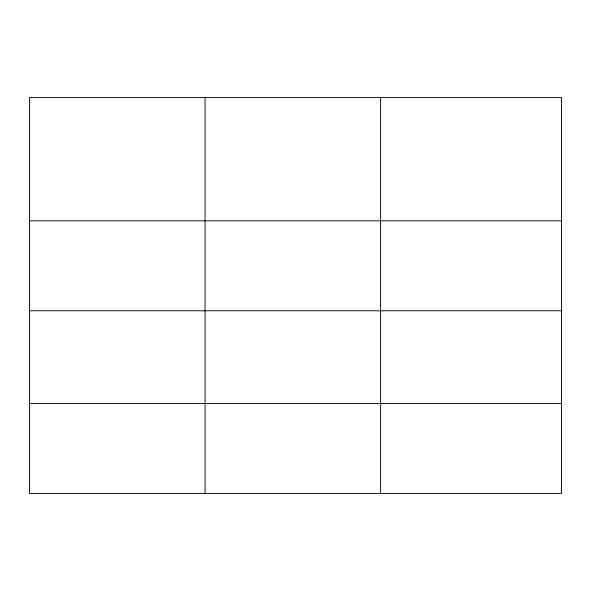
<?xml version="1.0" encoding="UTF-8"?>
<svg xmlns="http://www.w3.org/2000/svg" width="591" height="591" viewBox="0 0 591 591"><rect width="100%" height="100%" fill="white"/><g stroke="black" fill="none" stroke-linecap="round" stroke-linejoin="round"><path stroke-width="0.89" d="M561.45 310.785L561.45 97.567L29.55 97.567L29.55 493.433L561.45 493.433L561.45 310.785L29.55 310.785M29.55 220.82L561.45 220.82M29.55 403.468L561.45 403.468M380.604 97.567L380.604 493.433M205.077 97.567L205.077 493.433"/></g></svg>
